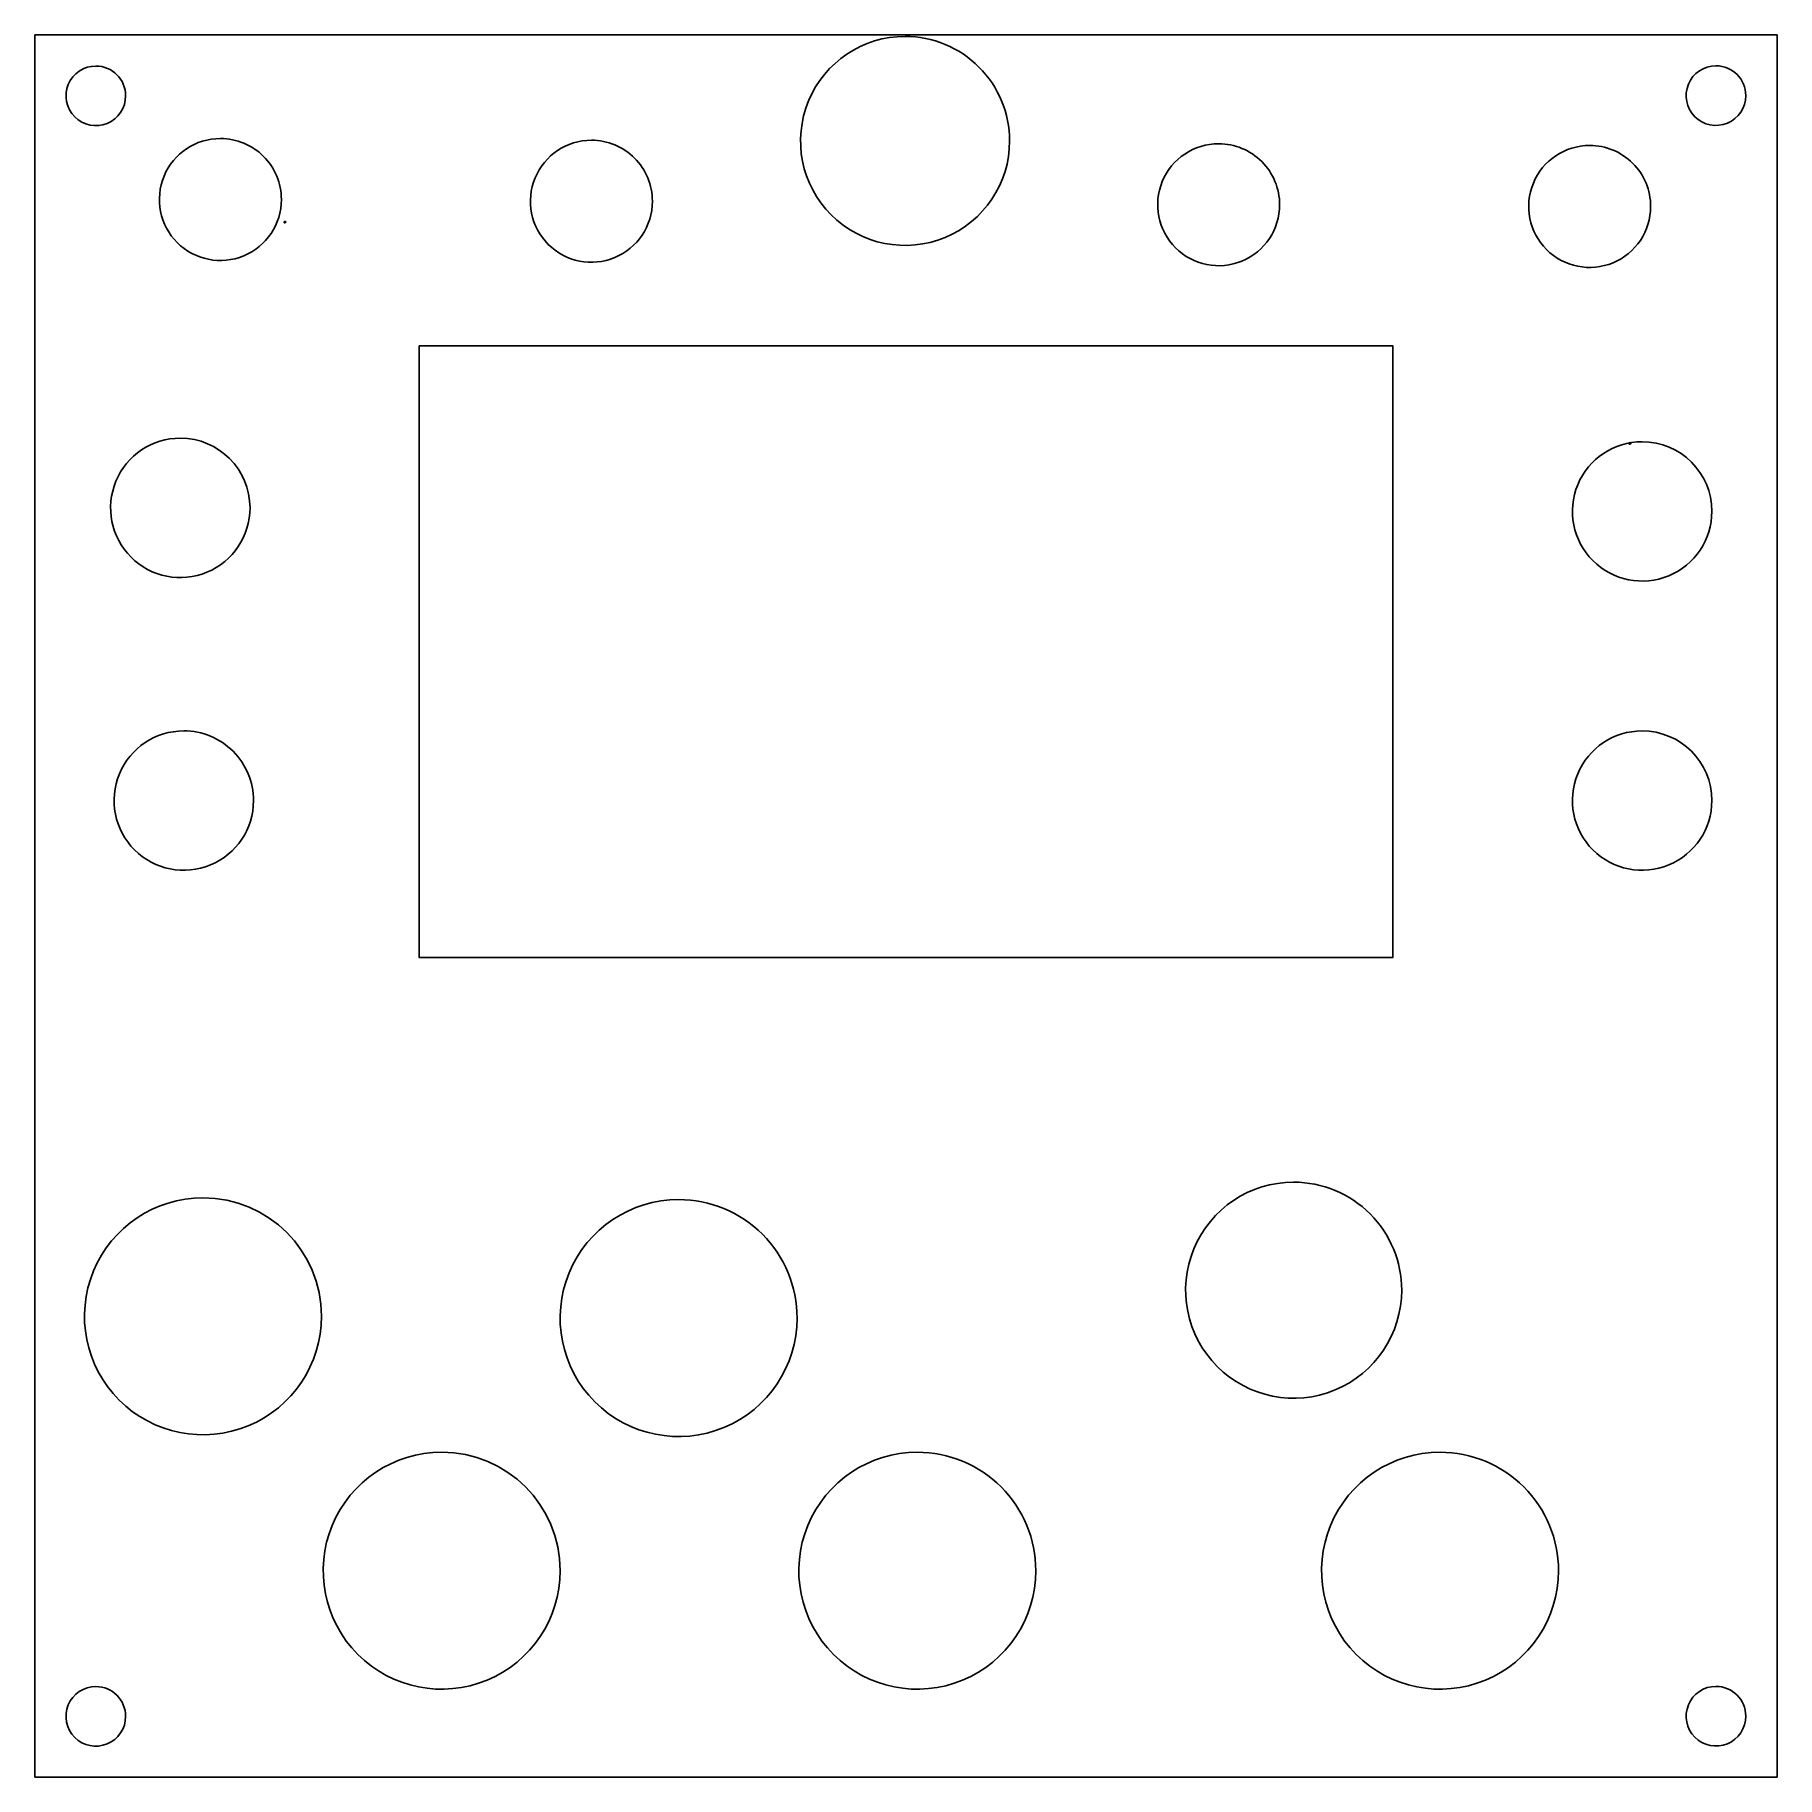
# Model space of a CAD drawing. Header units: centimetres. Extents: x 0 to 10, y 0 to 10.
import ezdxf

# ---------------------------------------------------------------- set-up
doc = ezdxf.new("R2010")
doc.units = ezdxf.units.CM
doc.layers.get('0').update_dxf_attribs({"linetype": 'CONTINUOUS'})

msp = doc.modelspace()

# ---------------------------------------------------------------- linework, layer by layer
at = {"color": 7}
for points in [[(0.0075, 10.03312), (10.0075, 10.03312)], [(0.0075, 0.03312), (0.0075, 10.03312)], [(10.0075, 10.03312), (10.0075, 0.03312)], [(10.0075, 0.03312), (0.0075, 0.03312)]]:
    msp.add_lwpolyline(points, dxfattribs=at)
for points in [[(5.002177, 10.024273)], [(0.3575, 9.854292)], [(9.656328, 9.855465)], [(1.0725, 9.43812)], [(3.201988, 9.42812)], [(6.801988, 9.40812)], [(8.931475, 9.39812)], [(1.4425, 8.96312)], [(2.2125, 8.24812), (7.8025, 8.24812), (7.8025, 4.73812), (2.2125, 4.73812)], [(0.8425, 7.71812)], [(9.1625, 7.69312)], [(9.2325, 7.69812)], [(0.8625, 6.03812)], [(9.2325, 6.03812)], [(7.2325, 3.44812)], [(0.9725, 3.35812)], [(3.7025, 3.34812)], [(2.3425, 1.89812)], [(5.0725, 1.89812)], [(8.0725, 1.89812)], [(0.3575, 0.55312)], [(9.656328, 0.554292)]]:
    msp.add_lwpolyline(points, close=True, dxfattribs=at)
for points in [[(5.002177, 10.024273), (4.759499, 10.024273), (4.540717, 9.878087), (4.447849, 9.653883)], [(5.426441, 9.848537), (5.313919, 9.961058), (5.161306, 10.024273), (5.002177, 10.024273)], [(0.3575, 9.854292), (0.288267, 9.854292), (0.225852, 9.812588), (0.199357, 9.748625)], [(0.528672, 9.68312), (0.528672, 9.777656), (0.452036, 9.854292), (0.3575, 9.854292)], [(5.602177, 9.424273), (5.602177, 9.583402), (5.538962, 9.736015), (5.426441, 9.848537)], [(9.656328, 9.855465), (9.587095, 9.855465), (9.524679, 9.81376), (9.498185, 9.749797)], [(9.8275, 9.684292), (9.8275, 9.778828), (9.750864, 9.855465), (9.656328, 9.855465)], [(0.199357, 9.748625), (0.172863, 9.684662), (0.187508, 9.611038), (0.236463, 9.562083)], [(9.498185, 9.749797), (9.471691, 9.685834), (9.486335, 9.61221), (9.53529, 9.563255)], [(0.423005, 9.524977), (0.486968, 9.551472), (0.528672, 9.613887), (0.528672, 9.68312)], [(4.447849, 9.653883), (4.35498, 9.429678), (4.406314, 9.171607), (4.577912, 9.000008)], [(9.721832, 9.52615), (9.785795, 9.552644), (9.8275, 9.61506), (9.8275, 9.684292)], [(0.236463, 9.562083), (0.285418, 9.513128), (0.359042, 9.498483), (0.423005, 9.524977)], [(9.53529, 9.563255), (9.584245, 9.5143), (9.65787, 9.499655), (9.721832, 9.52615)], [(1.0725, 9.43812), (0.930938, 9.43812), (0.803316, 9.352845), (0.749142, 9.222059)], [(1.319987, 9.335607), (1.25435, 9.401245), (1.165326, 9.43812), (1.0725, 9.43812)], [(3.201988, 9.42812), (3.060426, 9.42812), (2.932803, 9.342845), (2.87863, 9.212059)], [(3.449475, 9.325607), (3.383837, 9.391245), (3.294813, 9.42812), (3.201988, 9.42812)], [(5.231787, 8.869945), (5.455991, 8.962813), (5.602177, 9.181595), (5.602177, 9.424273)], [(6.801988, 9.40812), (6.660426, 9.40812), (6.532803, 9.322845), (6.47863, 9.192059)], [(7.049475, 9.305607), (6.983837, 9.371245), (6.894813, 9.40812), (6.801988, 9.40812)], [(1.4225, 9.08812), (1.4225, 9.180946), (1.385625, 9.26997), (1.319987, 9.335607)], [(3.551988, 9.07812), (3.551988, 9.170946), (3.515113, 9.25997), (3.449475, 9.325607)], [(7.151988, 9.05812), (7.151988, 9.150946), (7.115113, 9.23997), (7.049475, 9.305607)], [(8.931475, 9.39812), (8.789913, 9.39812), (8.662291, 9.312845), (8.608117, 9.182059)], [(9.178963, 9.295607), (9.113325, 9.361245), (9.024301, 9.39812), (8.931475, 9.39812)], [(0.749142, 9.222059), (0.694969, 9.091273), (0.724913, 8.940732), (0.825013, 8.840633)], [(2.87863, 9.212059), (2.824456, 9.081273), (2.854401, 8.930732), (2.9545, 8.830633)], [(9.281475, 9.04812), (9.281475, 9.140946), (9.2446, 9.22997), (9.178963, 9.295607)], [(6.47863, 9.192059), (6.424456, 9.061273), (6.454401, 8.910732), (6.5545, 8.810633)], [(8.608117, 9.182059), (8.553944, 9.051273), (8.583889, 8.900732), (8.683988, 8.800633)], [(1.206439, 8.764762), (1.337225, 8.818936), (1.4225, 8.946558), (1.4225, 9.08812)], [(3.335927, 8.754762), (3.466713, 8.808936), (3.551988, 8.936558), (3.551988, 9.07812)], [(4.577912, 9.000008), (4.749511, 8.82841), (5.007582, 8.777076), (5.231787, 8.869945)], [(6.935927, 8.734762), (7.066713, 8.788936), (7.151988, 8.916558), (7.151988, 9.05812)], [(9.065414, 8.724762), (9.1962, 8.778936), (9.281475, 8.906558), (9.281475, 9.04812)], [(1.437881, 8.960033), (1.437107, 8.958165), (1.437534, 8.956014), (1.438964, 8.954584)], [(1.4425, 8.96312), (1.440478, 8.96312), (1.438654, 8.961902), (1.437881, 8.960033)], [(1.438964, 8.954584), (1.440394, 8.953154), (1.442545, 8.952727), (1.444413, 8.953501)], [(1.446036, 8.961656), (1.445098, 8.962593), (1.443826, 8.96312), (1.4425, 8.96312)], [(1.444413, 8.953501), (1.446282, 8.954274), (1.4475, 8.956098), (1.4475, 8.95812)], [(1.4475, 8.95812), (1.4475, 8.959446), (1.446973, 8.960718), (1.446036, 8.961656)], [(0.825013, 8.840633), (0.925112, 8.740533), (1.075653, 8.710589), (1.206439, 8.764762)], [(2.9545, 8.830633), (3.0546, 8.730533), (3.205141, 8.700589), (3.335927, 8.754762)], [(6.5545, 8.810633), (6.6546, 8.710533), (6.805141, 8.680589), (6.935927, 8.734762)], [(8.683988, 8.800633), (8.784087, 8.700533), (8.934628, 8.670589), (9.065414, 8.724762)], [(0.8425, 7.71812), (0.680715, 7.71812), (0.534861, 7.620663), (0.472948, 7.471193)], [(1.2425, 7.31812), (1.2425, 7.539034), (1.063414, 7.71812), (0.8425, 7.71812)], [(9.2325, 7.69812), (9.070715, 7.69812), (8.924861, 7.600663), (8.862948, 7.451193)], [(9.157881, 7.690033), (9.157107, 7.688165), (9.157534, 7.686014), (9.158964, 7.684584)], [(9.1625, 7.69312), (9.160478, 7.69312), (9.158654, 7.691902), (9.157881, 7.690033)], [(9.158964, 7.684584), (9.160394, 7.683154), (9.162545, 7.682727), (9.164413, 7.683501)], [(9.166036, 7.691656), (9.165098, 7.692593), (9.163826, 7.69312), (9.1625, 7.69312)], [(9.164413, 7.683501), (9.166282, 7.684274), (9.1675, 7.686098), (9.1675, 7.68812)], [(9.1675, 7.68812), (9.1675, 7.689446), (9.166973, 7.690718), (9.166036, 7.691656)], [(9.6325, 7.29812), (9.6325, 7.519034), (9.453414, 7.69812), (9.2325, 7.69812)], [(0.472948, 7.471193), (0.411036, 7.321724), (0.445258, 7.149676), (0.559657, 7.035277)], [(8.862948, 7.451193), (8.801036, 7.301724), (8.835258, 7.129676), (8.949657, 7.015277)], [(0.995573, 6.948568), (1.145043, 7.010481), (1.2425, 7.156335), (1.2425, 7.31812)], [(9.385573, 6.928568), (9.535043, 6.990481), (9.6325, 7.136335), (9.6325, 7.29812)], [(0.559657, 7.035277), (0.674056, 6.920878), (0.846104, 6.886656), (0.995573, 6.948568)], [(8.949657, 7.015277), (9.064056, 6.900878), (9.236104, 6.866656), (9.385573, 6.928568)], [(0.8625, 6.03812), (0.700715, 6.03812), (0.554861, 5.940663), (0.492948, 5.791193)], [(1.145343, 5.920963), (1.070328, 5.995977), (0.968587, 6.03812), (0.8625, 6.03812)], [(9.2325, 6.03812), (9.070715, 6.03812), (8.924861, 5.940663), (8.862948, 5.791193)], [(9.6325, 5.63812), (9.6325, 5.859034), (9.453414, 6.03812), (9.2325, 6.03812)], [(1.2625, 5.63812), (1.2625, 5.744207), (1.220357, 5.845948), (1.145343, 5.920963)], [(0.492948, 5.791193), (0.431036, 5.641724), (0.465258, 5.469676), (0.579657, 5.355277)], [(8.862948, 5.791193), (8.801036, 5.641724), (8.835258, 5.469676), (8.949657, 5.355277)], [(1.015573, 5.268568), (1.165043, 5.330481), (1.2625, 5.476335), (1.2625, 5.63812)], [(9.385573, 5.268568), (9.535043, 5.330481), (9.6325, 5.476335), (9.6325, 5.63812)], [(0.579657, 5.355277), (0.694056, 5.240878), (0.866104, 5.206656), (1.015573, 5.268568)], [(8.949657, 5.355277), (9.064056, 5.240878), (9.236104, 5.206656), (9.385573, 5.268568)], [(7.2325, 3.44812), (6.981733, 3.44812), (6.755659, 3.297062), (6.659695, 3.065384)], [(7.670906, 3.266526), (7.554634, 3.382799), (7.396934, 3.44812), (7.2325, 3.44812)], [(0.9725, 3.35812), (0.697466, 3.35812), (0.449513, 3.192443), (0.344262, 2.938345)], [(1.6525, 2.67812), (1.6525, 3.053674), (1.348054, 3.35812), (0.9725, 3.35812)], [(3.7025, 3.34812), (3.427466, 3.34812), (3.179513, 3.182443), (3.074262, 2.928345)], [(4.183333, 3.148953), (4.055808, 3.276477), (3.882847, 3.34812), (3.7025, 3.34812)], [(7.8525, 2.82812), (7.8525, 2.992554), (7.787179, 3.150254), (7.670906, 3.266526)], [(4.3825, 2.66812), (4.3825, 2.848467), (4.310857, 3.021428), (4.183333, 3.148953)], [(6.659695, 3.065384), (6.56373, 2.833706), (6.616775, 2.567033), (6.794094, 2.389714)], [(0.344262, 2.938345), (0.239011, 2.684246), (0.297189, 2.391766), (0.491667, 2.197287)], [(3.074262, 2.928345), (2.969011, 2.674246), (3.027189, 2.381766), (3.221667, 2.187287)], [(7.469764, 2.255315), (7.701442, 2.351279), (7.8525, 2.577353), (7.8525, 2.82812)], [(1.232725, 2.049882), (1.486823, 2.155133), (1.6525, 2.403086), (1.6525, 2.67812)], [(3.962725, 2.039882), (4.216823, 2.145133), (4.3825, 2.393086), (4.3825, 2.66812)], [(6.794094, 2.389714), (6.971413, 2.212395), (7.238086, 2.15935), (7.469764, 2.255315)], [(0.491667, 2.197287), (0.686146, 2.002809), (0.978626, 1.944631), (1.232725, 2.049882)], [(3.221667, 2.187287), (3.416146, 1.992809), (3.708626, 1.934631), (3.962725, 2.039882)], [(2.3425, 1.89812), (2.067466, 1.89812), (1.819513, 1.732443), (1.714262, 1.478345)], [(3.0225, 1.21812), (3.0225, 1.593674), (2.718054, 1.89812), (2.3425, 1.89812)], [(5.0725, 1.89812), (4.797466, 1.89812), (4.549513, 1.732443), (4.444262, 1.478345)], [(5.553333, 1.698953), (5.425808, 1.826477), (5.252847, 1.89812), (5.0725, 1.89812)], [(8.0725, 1.89812), (7.797466, 1.89812), (7.549513, 1.732443), (7.444262, 1.478345)], [(8.553333, 1.698953), (8.425808, 1.826477), (8.252847, 1.89812), (8.0725, 1.89812)], [(5.7525, 1.21812), (5.7525, 1.398467), (5.680857, 1.571428), (5.553333, 1.698953)], [(8.7525, 1.21812), (8.7525, 1.398467), (8.680857, 1.571428), (8.553333, 1.698953)], [(1.714262, 1.478345), (1.609011, 1.224246), (1.667189, 0.931766), (1.861667, 0.737287)], [(4.444262, 1.478345), (4.339011, 1.224246), (4.397189, 0.931766), (4.591667, 0.737287)], [(7.444262, 1.478345), (7.339011, 1.224246), (7.397189, 0.931766), (7.591667, 0.737287)], [(2.602725, 0.589882), (2.856823, 0.695133), (3.0225, 0.943086), (3.0225, 1.21812)], [(5.332725, 0.589882), (5.586823, 0.695133), (5.7525, 0.943086), (5.7525, 1.21812)], [(8.332725, 0.589882), (8.586823, 0.695133), (8.7525, 0.943086), (8.7525, 1.21812)], [(1.861667, 0.737287), (2.056146, 0.542809), (2.348626, 0.484631), (2.602725, 0.589882)], [(4.591667, 0.737287), (4.786146, 0.542809), (5.078626, 0.484631), (5.332725, 0.589882)], [(7.591667, 0.737287), (7.786146, 0.542809), (8.078626, 0.484631), (8.332725, 0.589882)], [(0.3575, 0.55312), (0.288267, 0.55312), (0.225852, 0.511415), (0.199357, 0.447452)], [(0.528672, 0.381948), (0.528672, 0.476484), (0.452036, 0.55312), (0.3575, 0.55312)], [(9.656328, 0.554292), (9.587095, 0.554292), (9.524679, 0.512588), (9.498185, 0.448625)], [(9.8275, 0.38312), (9.8275, 0.477656), (9.750864, 0.554292), (9.656328, 0.554292)], [(0.199357, 0.447452), (0.172863, 0.38349), (0.187508, 0.309865), (0.236463, 0.26091)], [(9.498185, 0.448625), (9.471691, 0.384662), (9.486335, 0.311038), (9.53529, 0.262083)], [(0.423005, 0.223805), (0.486968, 0.250299), (0.528672, 0.312715), (0.528672, 0.381948)], [(9.721832, 0.224977), (9.785795, 0.251472), (9.8275, 0.313887), (9.8275, 0.38312)], [(0.236463, 0.26091), (0.285418, 0.211955), (0.359042, 0.197311), (0.423005, 0.223805)], [(9.53529, 0.262083), (9.584245, 0.213128), (9.65787, 0.198483), (9.721832, 0.224977)]]:
    msp.add_open_spline(points, degree=3, dxfattribs=at)

doc.saveas('drawing.dxf')
